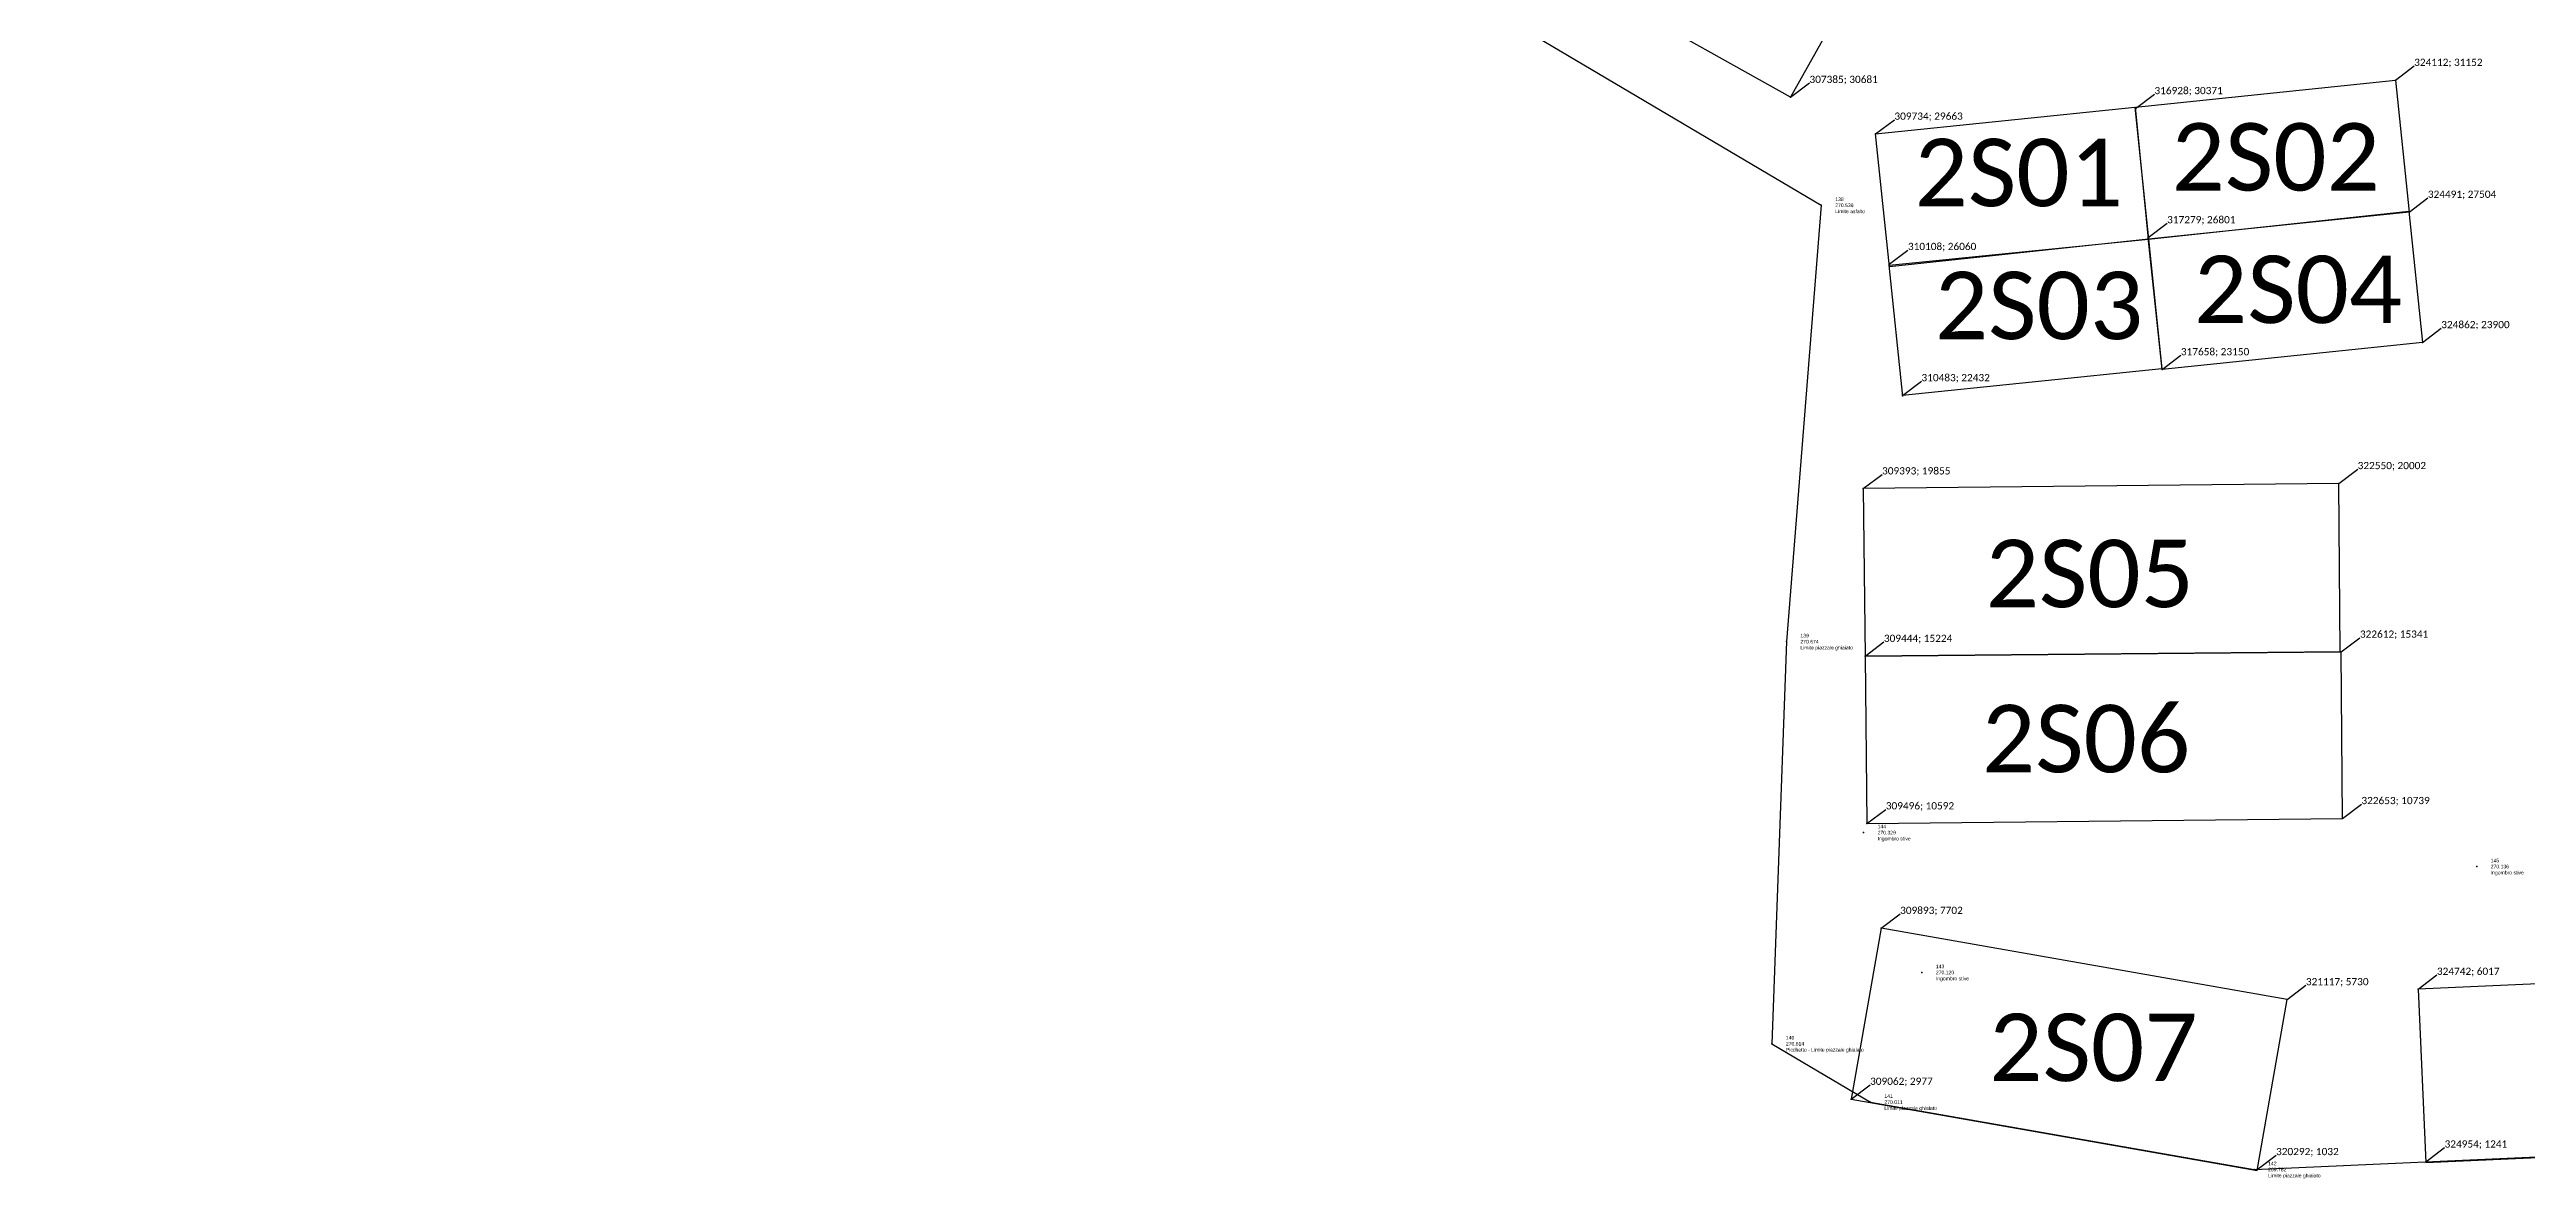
# Model space of a CAD drawing. Header units: millimetres. Extents: x 0 to 390805, y -63322 to 261273.
# Drawn here: x 259220 to 327740, y 782 to 31998 of the extents above; entities that cross this region are included whole.
import ezdxf
from ezdxf.enums import TextEntityAlignment as Align

# ---------------------------------------------------------------- set-up
doc = ezdxf.new("R2010")
doc.units = ezdxf.units.MM
for name, color, linetype in [('pntdesc', 1, 'Continuous'), ('pntelev', 2, 'Continuous'), ('pntno', 3, 'Continuous'), ('WF Denominazione aree GPS', 7, 'Continuous')]:
    doc.layers.add(name, color=color, linetype=linetype)
doc.layers.add('WF ingombro stive 2', color=1, linetype='Continuous', lineweight=30)
doc.styles.add('PDF Calibri', font='calibri.ttf')
doc.styles.get("Standard").update_dxf_attribs({"font": 'arial.ttf'})

# ---------------------------------------------------------------- blocks, each defined once
blk = doc.blocks.new('*U250')
blk.add_line((0, 0), (0.521, 0.393))
blk.add_point((0, 0))
at = {"style": 'PDF Calibri'}
blk.add_attdef('COORDINATES', (0.521, 0.393), '', height=0.2, dxfattribs=at)
blk = doc.blocks.new('*U258')
blk.add_line((0, 0), (0.521, 0.393))
blk.add_point((0, 0))
at = {"style": 'PDF Calibri'}
blk.add_attdef('COORDINATES', (0.521, 0.393), '', height=0.2, dxfattribs=at)
blk = doc.blocks.new('*U259')
blk.add_line((0, 0), (0.521, 0.393))
blk.add_point((0, 0))
at = {"style": 'PDF Calibri'}
blk.add_attdef('COORDINATES', (0.521, 0.393), '', height=0.2, dxfattribs=at)
blk = doc.blocks.new('*U260')
blk.add_line((0, 0), (0.521, 0.393))
blk.add_point((0, 0))
at = {"style": 'PDF Calibri'}
blk.add_attdef('COORDINATES', (0.521, 0.393), '', height=0.2, dxfattribs=at)
blk = doc.blocks.new('*U261')
blk.add_line((0, 0), (0.521, 0.393))
blk.add_point((0, 0))
at = {"style": 'PDF Calibri'}
blk.add_attdef('COORDINATES', (0.521, 0.393), '', height=0.2, dxfattribs=at)
blk = doc.blocks.new('*U262')
blk.add_line((0, 0), (0.521, 0.393))
blk.add_point((0, 0))
at = {"style": 'PDF Calibri'}
blk.add_attdef('COORDINATES', (0.521, 0.393), '', height=0.2, dxfattribs=at)
blk = doc.blocks.new('*U271')
blk.add_line((0, 0), (0.521, 0.393))
blk.add_point((0, 0))
at = {"style": 'PDF Calibri'}
blk.add_attdef('COORDINATES', (0.521, 0.393), '', height=0.2, dxfattribs=at)
blk = doc.blocks.new('*U272')
blk.add_line((0, 0), (0.521, 0.393))
blk.add_point((0, 0))
at = {"style": 'PDF Calibri'}
blk.add_attdef('COORDINATES', (0.521, 0.393), '', height=0.2, dxfattribs=at)
blk = doc.blocks.new('*U273')
blk.add_line((0, 0), (0.521, 0.393))
blk.add_point((0, 0))
at = {"style": 'PDF Calibri'}
blk.add_attdef('COORDINATES', (0.521, 0.393), '', height=0.2, dxfattribs=at)
blk = doc.blocks.new('*U274')
blk.add_line((0, 0), (0.521, 0.393))
blk.add_point((0, 0))
at = {"style": 'PDF Calibri'}
blk.add_attdef('COORDINATES', (0.521, 0.393), '', height=0.2, dxfattribs=at)
blk = doc.blocks.new('*U275')
blk.add_line((0, 0), (0.521, 0.393))
blk.add_point((0, 0))
at = {"style": 'PDF Calibri'}
blk.add_attdef('COORDINATES', (0.521, 0.393), '', height=0.2, dxfattribs=at)
blk = doc.blocks.new('*U276')
blk.add_line((0, 0), (0.521, 0.393))
blk.add_point((0, 0))
at = {"style": 'PDF Calibri'}
blk.add_attdef('COORDINATES', (0.521, 0.393), '', height=0.2, dxfattribs=at)
blk = doc.blocks.new('*U277')
blk.add_line((0, 0), (0.521, 0.393))
blk.add_point((0, 0))
at = {"style": 'PDF Calibri'}
blk.add_attdef('COORDINATES', (0.521, 0.393), '', height=0.2, dxfattribs=at)
blk = doc.blocks.new('*U278')
blk.add_line((0, 0), (0.521, 0.393))
blk.add_point((0, 0))
at = {"style": 'PDF Calibri'}
blk.add_attdef('COORDINATES', (0.521, 0.393), '', height=0.2, dxfattribs=at)
blk = doc.blocks.new('*U295')
blk.add_line((0, 0), (0.521, 0.393))
blk.add_point((0, 0))
at = {"style": 'PDF Calibri'}
blk.add_attdef('COORDINATES', (0.521, 0.393), '', height=0.2, dxfattribs=at)
blk = doc.blocks.new('*U296')
blk.add_line((0, 0), (0.521, 0.393))
blk.add_point((0, 0))
at = {"style": 'PDF Calibri'}
blk.add_attdef('COORDINATES', (0.521, 0.393), '', height=0.2, dxfattribs=at)
blk = doc.blocks.new('*U311')
blk.add_line((0, 0), (0.521, 0.393))
blk.add_point((0, 0))
at = {"style": 'PDF Calibri'}
blk.add_attdef('COORDINATES', (0.521, 0.393), '', height=0.2, dxfattribs=at)
blk = doc.blocks.new('*U312')
blk.add_line((0, 0), (0.521, 0.393))
blk.add_point((0, 0))
at = {"style": 'PDF Calibri'}
blk.add_attdef('COORDINATES', (0.521, 0.393), '', height=0.2, dxfattribs=at)
blk = doc.blocks.new('*U313')
blk.add_line((0, 0), (0.521, 0.393))
blk.add_point((0, 0))
at = {"style": 'PDF Calibri'}
blk.add_attdef('COORDINATES', (0.521, 0.393), '', height=0.2, dxfattribs=at)
blk = doc.blocks.new('*U314')
blk.add_line((0, 0), (0.521, 0.393))
blk.add_point((0, 0))
at = {"style": 'PDF Calibri'}
blk.add_attdef('COORDINATES', (0.521, 0.393), '', height=0.2, dxfattribs=at)
blk = doc.blocks.new('*U315')
blk.add_line((0, 0), (0.521, 0.393))
blk.add_point((0, 0))
at = {"style": 'PDF Calibri'}
blk.add_attdef('COORDINATES', (0.521, 0.393), '', height=0.2, dxfattribs=at)
blk = doc.blocks.new('*U317')
blk.add_line((0, 0), (0.521, 0.393))
blk.add_point((0, 0))
at = {"style": 'PDF Calibri'}
blk.add_attdef('COORDINATES', (0.521, 0.393), '', height=0.2, dxfattribs=at)
blk = doc.blocks.new('rilievo')
blk.add_polyline3d([(2343.898, 1643.384, 271.363), (2358.009, 1633.147, 271.008), (2366.556, 1627.262, 270.797), (2371.624, 1627.523, 270.584), (2379.868, 1634.565, 270.593), (2387.622, 1629.935, 270.412), (2406.056, 1619.028, 270.536), (2405.092, 1606.962, 270.674), (2404.691, 1595.844, 270.614), (2407.416, 1594.23, 270.011), (2418.031, 1592.366, 269.782), (2447.671, 1593.691, 269.643), (2460.482, 1598.565, 269.472), (2472.339, 1605.177, 269.538), (2486.796, 1612.268, 269.359), (2472.985, 1622.173, 269.438), (2472.523, 1627.203, 269.575), (2462.875, 1637.477, 269.533), (2446.09, 1655.664, 269.606), (2429.844, 1671.93, 269.927), (2441.455, 1695.312, 269.811)])
for p in [(2406.056, 1619.028, 270.536), (2405.092, 1606.962, 270.674), (2407.227, 1601.682, 270.329), (2424.189, 1600.743, 270.136), (2408.84, 1597.815, 270.12), (2404.691, 1595.844, 270.614), (2407.416, 1594.23, 270.011), (2418.031, 1592.366, 269.782)]:
    blk.add_point(p)
at = {"layer": 'pntdesc'}
for s, p in [('Limite asfalto', (2406.445, 1618.861, 270.536)), ('Limite piazzale ghiaiato', (2405.481, 1606.796, 270.674)), ('Ingombro stive', (2407.616, 1601.515, 270.329)), ('Ingombro stive', (2424.578, 1600.576, 270.136)), ('Ingombro stive', (2409.229, 1597.648, 270.12)), ('Picchetto - Limite piazzale ghiaiato', (2405.08, 1595.677, 270.614)), ('Limite piazzale ghiaiato', (2407.805, 1594.064, 270.011)), ('Limite piazzale ghiaiato', (2418.42, 1592.199, 269.782))]:
    blk.add_text(s, height=0.1, dxfattribs=at).set_placement(p, align=Align.MIDDLE_LEFT)
at = {"layer": 'pntelev'}
for s, p in [('270.536', (2406.445, 1619.028, 270.536)), ('270.674', (2405.481, 1606.962, 270.674)), ('270.329', (2407.616, 1601.682, 270.329)), ('270.136', (2424.578, 1600.743, 270.136)), ('270.120', (2409.229, 1597.815, 270.12)), ('270.614', (2405.08, 1595.844, 270.614)), ('270.011', (2407.805, 1594.23, 270.011)), ('269.782', (2418.42, 1592.366, 269.782))]:
    blk.add_text(s, height=0.1, dxfattribs=at).set_placement(p, align=Align.MIDDLE_LEFT)
at = {"layer": 'pntno'}
for s, p in [('138', (2406.445, 1619.195, 270.536)), ('139', (2405.481, 1607.129, 270.674)), ('144', (2407.616, 1601.849, 270.329)), ('145', (2424.578, 1600.91, 270.136)), ('143', (2409.229, 1597.982, 270.12)), ('140', (2405.08, 1596.011, 270.614)), ('141', (2407.805, 1594.397, 270.011)), ('142', (2418.42, 1592.533, 269.782))]:
    blk.add_text(s, height=0.1, dxfattribs=at).set_placement(p, align=Align.MIDDLE_LEFT)

msp = doc.modelspace()

# ---------------------------------------------------------------- linework, layer by layer
at = {"layer": 'WF ingombro stive 2'}
for points, elevation in [([(302596.192, 33354.878), (304634.278, 37001.691), (309424.313, 34330.173), (307384.93, 30680.539), (302597.015, 33356.35)], 2144.248), ([(317283.484, 26756.085), (316924.01, 30409.058), (324112.4, 31151.645), (324490.856, 27503.885), (317283.484, 26756.085)], -271991.425), ([(309735.949, 29663.296), (316903.858, 30406.967), (317283.484, 26756.085), (310115.448, 25989.671), (309734.326, 29663.127)], -271991.425), ([(317283.481, 26756.118), (324486.8, 27527.374), (324861.528, 23899.926), (317658.437, 23150.174), (317278.859, 26800.567)], -271991.425), ([(310485.406, 22408.401), (310110.677, 26035.848), (317283.111, 26756.045), (317656.045, 23173.147), (310482.953, 22432.141)], -271991.425), ([(309392.69, 19855.32), (309444.217, 15223.868), (322586.66, 15340.58), (322549.555, 20001.696), (309392.69, 19855.32)], -271991.425), ([(309444.217, 15223.868), (309495.744, 10592.416), (322652.609, 10738.792), (322611.74, 15340.803), (309444.217, 15223.868)], -271991.425), ([(309892.541, 7701.852), (309061.625, 2976.752), (320287.253, 1005.003), (321117.212, 5730.355), (309892.541, 7701.852)], -271991.425), ([(324741.775, 6017.01), (324955.16, 1224.155), (336341.259, 1733.343), (336126.885, 6526.236), (324741.775, 6017.01)], -271991.425)]:
    msp.add_lwpolyline(points, dxfattribs=dict(at, elevation=elevation))

# ---------------------------------------------------------------- block references
at = {"xscale": 1000, "yscale": 1000, "zscale": 1000}
msp.add_blockref('rilievo', (-2097826.202, -1591337.305, -271991.425), dxfattribs=at)
for name, p, values in [('*U260', (324112.4, 31151.645, -271991.425), {'COORDINATES': '324112; 31152'}), ('*U250', (307384.717, 30680.658, 2144.248), {'COORDINATES': '307385; 30681'}), ('*U259', (316927.755, 30371.003, -271991.425), {'COORDINATES': '316928; 30371'}), ('*U258', (309734.326, 29663.127, -271991.425), {'COORDINATES': '309734; 29663'}), ('*U262', (324490.856, 27503.885, -271991.425), {'COORDINATES': '324491; 27504'}), ('*U271', (317278.842, 26800.733, -271991.425), {'COORDINATES': '317279; 26801'}), ('*U272', (310108.185, 26059.978, -271991.425), {'COORDINATES': '310108; 26060'}), ('*U261', (324861.528, 23899.926, -271991.425), {'COORDINATES': '324862; 23900'}), ('*U274', (317658.437, 23150.174, -271991.425), {'COORDINATES': '317658; 23150'}), ('*U273', (310482.953, 22432.141, -271991.425), {'COORDINATES': '310483; 22432'}), ('*U276', (322549.555, 20001.696, -271991.425), {'COORDINATES': '322550; 20002'}), ('*U275', (309392.69, 19855.32, -271991.425), {'COORDINATES': '309393; 19855'}), ('*U278', (309444.217, 15223.868, -271991.425), {'COORDINATES': '309444; 15224'}), ('*U277', (322611.74, 15340.803, -271991.425), {'COORDINATES': '322612; 15341'}), ('*U296', (309495.744, 10592.416, -271991.425), {'COORDINATES': '309496; 10592'}), ('*U295', (322652.609, 10738.792, -271991.425), {'COORDINATES': '322653; 10739'}), ('*U311', (309892.541, 7701.852, -271991.425), {'COORDINATES': '309893; 7702'}), ('*U312', (321117.212, 5730.355, -271991.425), {'COORDINATES': '321117; 5730'}), ('*U315', (324741.775, 6017.01, -271991.425), {'COORDINATES': '324742; 6017'}), ('*U313', (309061.625, 2976.752, -271991.425), {'COORDINATES': '309062; 2977'}), ('*U314', (320292.059, 1032.365, -271991.425), {'COORDINATES': '320292; 1032'}), ('*U317', (324954.416, 1240.866, -271991.425), {'COORDINATES': '324954; 1241'})]:
    msp.add_blockref(name, p, dxfattribs=at).add_auto_attribs(values)

# ---------------------------------------------------------------- texts
at = {"layer": 'WF Denominazione aree GPS', "style": 'PDF Calibri'}
for s, p in [('2S01', (310814.582, 27663.106)), ('2S02', (317923.704, 28095.763)), ('2S04', (318541.394, 24432.666)), ('2S03', (311374.794, 23987.35)), ('2S05', (312779.996, 16574.539, -271991.425)), ('2S06', (312677.051, 12009.672, -271991.425)), ('2S07', (312879.648, 3472.132))]:
    msp.add_text(s, height=1867.0239, dxfattribs=at).set_placement(p)

doc.saveas('drawing.dxf')
